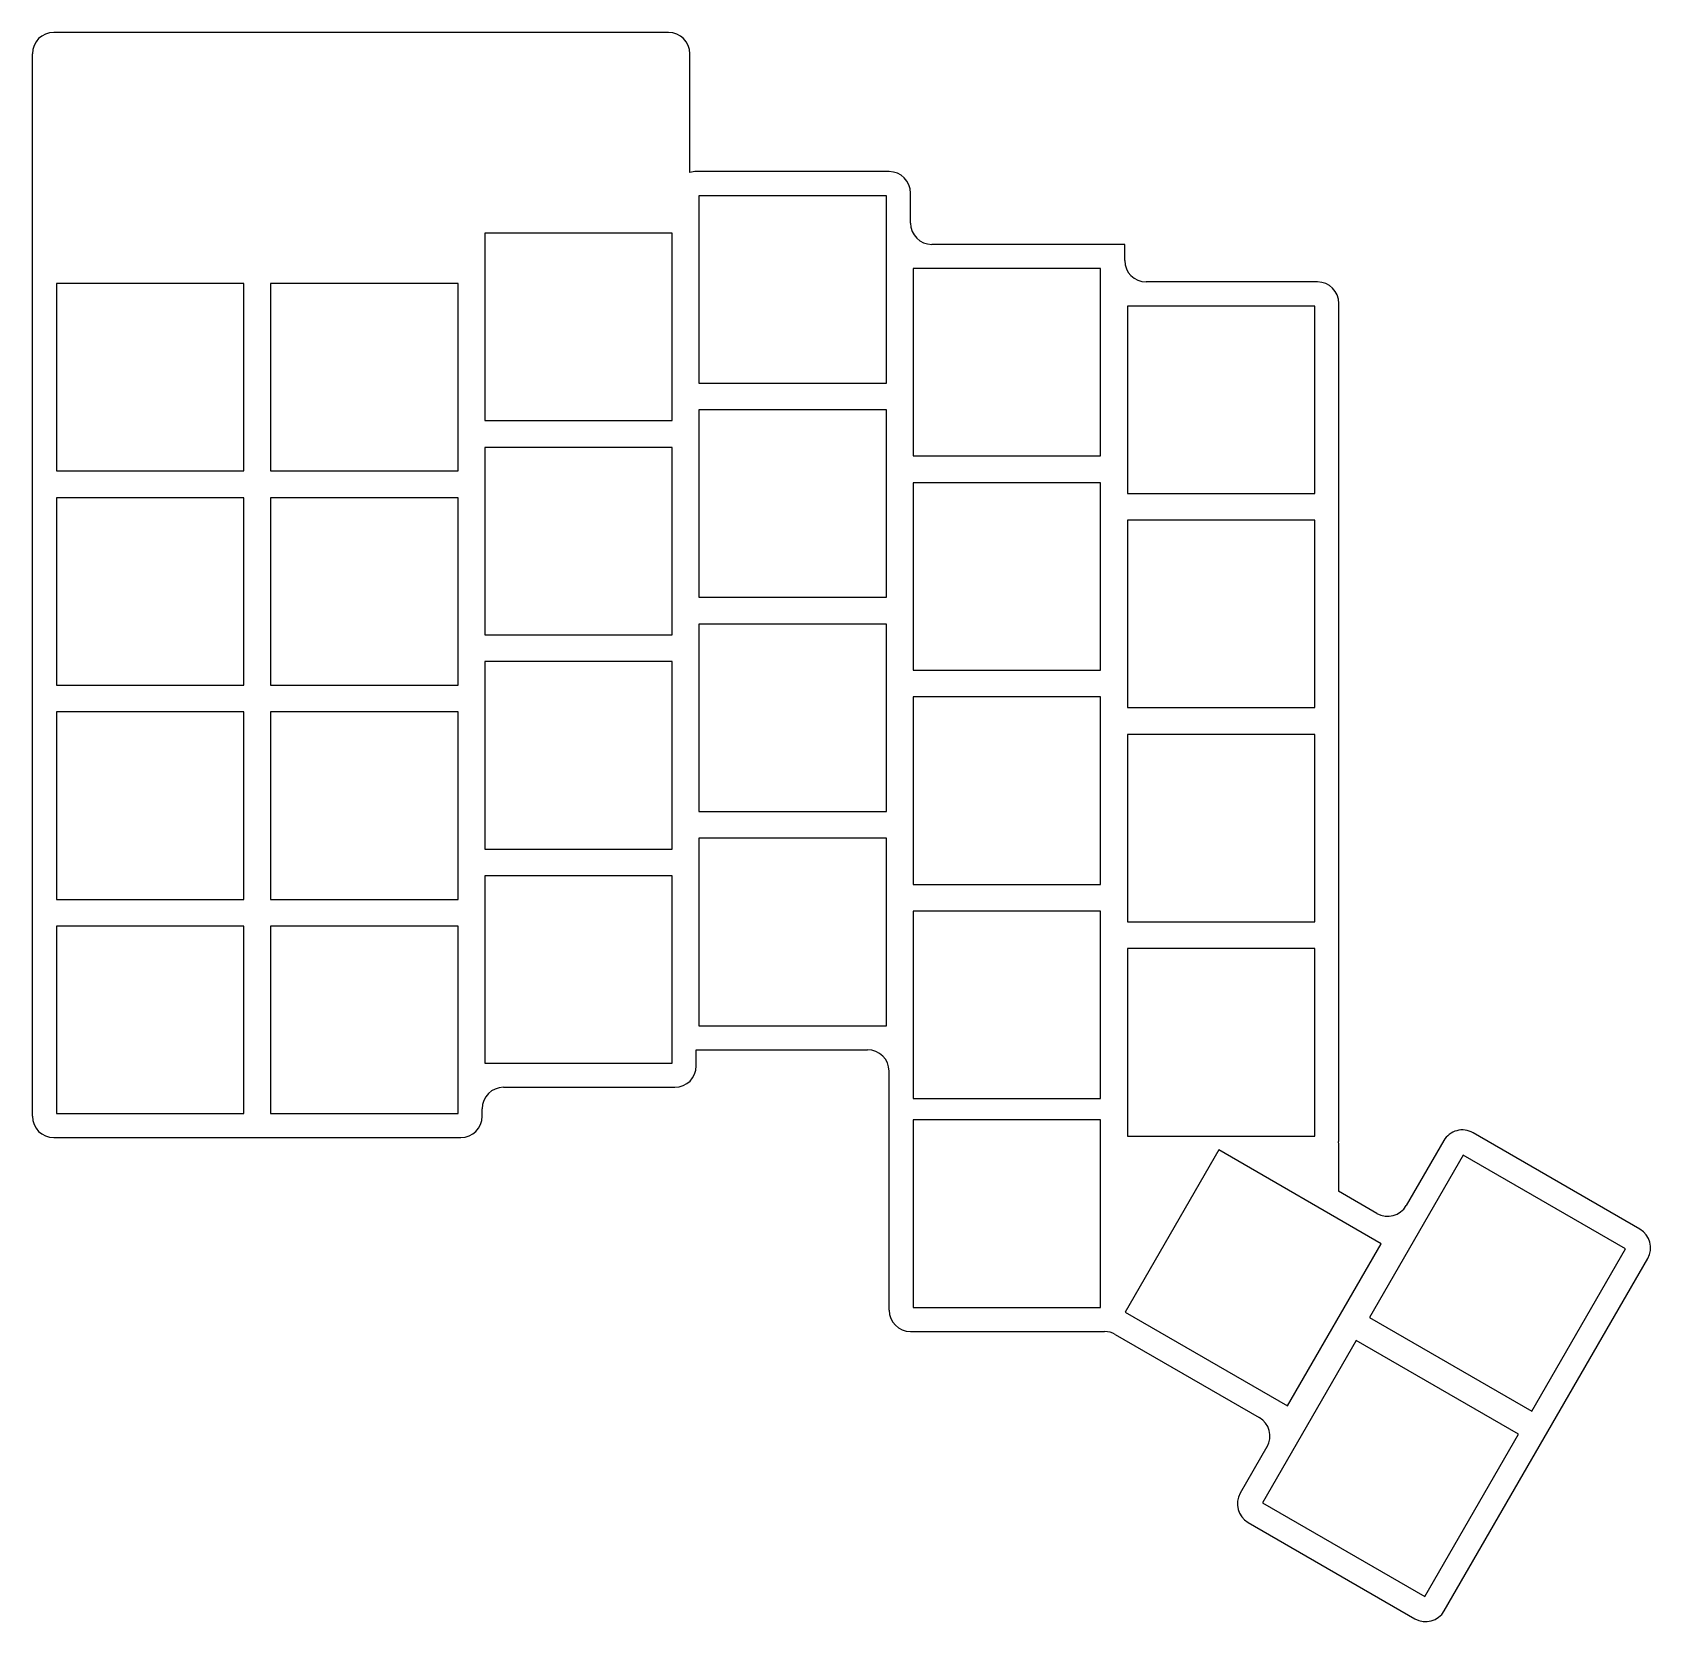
# Model space of a CAD drawing. Header units: millimetres. Extents: x -11 to 140, y -56 to 92.
import ezdxf

# ---------------------------------------------------------------- set-up
doc = ezdxf.new("R2010")
doc.units = ezdxf.units.MM

msp = doc.modelspace()

# ---------------------------------------------------------------- linework, layer by layer
at = {"linetype": 'CONTINUOUS'}
for p, q in [((48.4, 92.2), (-9, 92.2)), ((-11, -9), (-11, 90.2)), ((50.4, 79.11), (50.4, 90.2)), ((69, 79.2), (51, 79.2)), ((71, 74.4), (71, 77.2)), ((68.75, 76.95), (51.25, 76.95)), ((51.25, 76.95), (51.25, 59.45)), ((68.75, 59.45), (68.75, 76.95)), ((48.75, 73.45), (31.25, 73.45)), ((31.25, 73.45), (31.25, 55.95)), ((48.75, 55.95), (48.75, 73.45)), ((91, 72.4), (73, 72.4)), ((91, 70.9), (91, 72.4)), ((88.75, 70.15), (71.25, 70.15)), ((71.25, 70.15), (71.25, 52.65)), ((88.75, 52.65), (88.75, 70.15)), ((8.75, 68.75), (-8.75, 68.75)), ((-8.75, 68.75), (-8.75, 51.25)), ((8.75, 51.25), (8.75, 68.75)), ((28.75, 68.75), (11.25, 68.75)), ((11.25, 68.75), (11.25, 51.25)), ((28.75, 51.25), (28.75, 68.75)), ((109, 68.9), (93, 68.9)), ((108.75, 66.65), (91.25, 66.65)), ((91.25, 66.65), (91.25, 49.15)), ((108.75, 49.15), (108.75, 66.65)), ((111, -11.1), (111, 66.9)), ((51.25, 59.45), (68.75, 59.45)), ((31.25, 55.95), (48.75, 55.95)), ((68.75, 56.95), (51.25, 56.95)), ((51.25, 56.95), (51.25, 39.45)), ((68.75, 39.45), (68.75, 56.95)), ((48.75, 53.45), (31.25, 53.45)), ((31.25, 53.45), (31.25, 35.95)), ((48.75, 35.95), (48.75, 53.45)), ((71.25, 52.65), (88.75, 52.65)), ((-8.75, 51.25), (8.75, 51.25)), ((11.25, 51.25), (28.75, 51.25)), ((88.75, 50.15), (71.25, 50.15)), ((71.25, 50.15), (71.25, 32.65)), ((88.75, 32.65), (88.75, 50.15)), ((8.75, 48.75), (-8.75, 48.75)), ((-8.75, 48.75), (-8.75, 31.25)), ((8.75, 31.25), (8.75, 48.75)), ((28.75, 48.75), (11.25, 48.75)), ((11.25, 48.75), (11.25, 31.25)), ((28.75, 31.25), (28.75, 48.75)), ((91.25, 49.15), (108.75, 49.15)), ((108.75, 46.65), (91.25, 46.65)), ((91.25, 46.65), (91.25, 29.15)), ((108.75, 29.15), (108.75, 46.65)), ((51.25, 39.45), (68.75, 39.45)), ((68.75, 36.95), (51.25, 36.95)), ((51.25, 36.95), (51.25, 19.45)), ((68.75, 19.45), (68.75, 36.95)), ((31.25, 35.95), (48.75, 35.95)), ((48.75, 33.45), (31.25, 33.45)), ((31.25, 33.45), (31.25, 15.95)), ((48.75, 15.95), (48.75, 33.45)), ((71.25, 32.65), (88.75, 32.65)), ((-8.75, 31.25), (8.75, 31.25)), ((11.25, 31.25), (28.75, 31.25)), ((8.75, 28.75), (-8.75, 28.75)), ((-8.75, 28.75), (-8.75, 11.25)), ((8.75, 11.25), (8.75, 28.75)), ((28.75, 28.75), (11.25, 28.75)), ((11.25, 28.75), (11.25, 11.25)), ((28.75, 11.25), (28.75, 28.75)), ((88.75, 30.15), (71.25, 30.15)), ((71.25, 30.15), (71.25, 12.65)), ((88.75, 12.65), (88.75, 30.15)), ((91.25, 29.15), (108.75, 29.15)), ((108.75, 26.65), (91.25, 26.65)), ((91.25, 26.65), (91.25, 9.15)), ((108.75, 9.15), (108.75, 26.65)), ((51.25, 19.45), (68.75, 19.45)), ((68.75, 16.95), (51.25, 16.95)), ((51.25, 16.95), (51.25, -0.55)), ((68.75, -0.55), (68.75, 16.95)), ((31.25, 15.95), (48.75, 15.95)), ((48.75, 13.45), (31.25, 13.45)), ((31.25, 13.45), (31.25, -4.05)), ((48.75, -4.05), (48.75, 13.45)), ((71.25, 12.65), (88.75, 12.65)), ((-8.75, 11.25), (8.75, 11.25)), ((11.25, 11.25), (28.75, 11.25)), ((88.75, 10.15), (71.25, 10.15)), ((71.25, 10.15), (71.25, -7.35)), ((88.75, -7.35), (88.75, 10.15)), ((91.25, 9.15), (108.75, 9.15)), ((8.75, 8.75), (-8.75, 8.75)), ((-8.75, 8.75), (-8.75, -8.75)), ((8.75, -8.75), (8.75, 8.75)), ((28.75, 8.75), (11.25, 8.75)), ((11.25, 8.75), (11.25, -8.75)), ((28.75, -8.75), (28.75, 8.75)), ((108.75, 6.65), (91.25, 6.65)), ((91.25, 6.65), (91.25, -10.85)), ((108.75, -10.85), (108.75, 6.65)), ((51.25, -0.55), (68.75, -0.55)), ((51, -4.3), (51, -2.8)), ((51, -2.8), (67, -2.8)), ((31.25, -4.05), (48.75, -4.05)), ((69, -27.1), (69, -4.8)), ((33, -6.3), (49, -6.3)), ((71.25, -7.35), (88.75, -7.35)), ((-8.75, -8.75), (8.75, -8.75)), ((11.25, -8.75), (28.75, -8.75)), ((31, -9), (31, -8.3)), ((88.75, -9.35), (71.25, -9.35)), ((71.25, -9.35), (71.25, -26.85)), ((88.75, -26.85), (88.75, -9.35)), ((139.11, -19.55), (123.53, -10.55)), ((-9, -11), (29, -11)), ((91.25, -10.85), (108.75, -10.85)), ((110.96, -11.5), (110.96, -15.99)), ((120.79, -11.28), (117.29, -17.34)), ((99.8, -12.15), (91.05, -27.3)), ((114.95, -20.9), (99.8, -12.15)), ((122.62, -12.62), (113.87, -27.78)), ((137.77, -21.37), (122.62, -12.62)), ((114.56, -18.07), (110.96, -15.99)), ((106.2, -36.05), (114.95, -20.9)), ((120.85, -55.19), (139.85, -22.28)), ((129.02, -36.53), (137.77, -21.37)), ((71.25, -26.85), (88.75, -26.85)), ((91.05, -27.3), (106.2, -36.05)), ((113.87, -27.78), (129.02, -36.53)), ((71, -29.1), (89.12, -29.1)), ((90.12, -29.37), (103.56, -37.13)), ((112.62, -29.94), (103.87, -45.1)), ((127.77, -38.69), (112.62, -29.94)), ((119.02, -53.85), (127.77, -38.69)), ((104.29, -39.86), (101.79, -44.19)), ((103.87, -45.1), (119.02, -53.85)), ((102.53, -46.92), (118.11, -55.92))]:
    msp.add_line(p, q, dxfattribs=at)
for centre, start, end in [((-9, 90.2), 90, 180), ((48.4, 90.2), 0, 90), ((51, 77.2), 90, 107.4576), ((69, 77.2), 0, 90), ((73, 74.4), 180, 270), ((93, 70.9), 180, 270), ((109, 66.9), 0, 90), ((67, -4.8), 0, 90), ((49, -4.3), 270, 0), ((33, -8.3), 90, 180), ((-9, -9), 180, 270), ((29, -9), 270, 0), ((122.53, -12.28), 60, 150), ((109, -11.1), 348.5217, 0), ((115.56, -16.34), 240, 330), ((138.11, -21.28), 330, 60), ((71, -27.1), 180, 270), ((89.12, -31.1), 60, 90), ((102.56, -38.86), 330, 60), ((103.53, -45.19), 150, 240), ((119.11, -54.19), 240, 330)]:
    msp.add_arc(centre, 2, start, end, dxfattribs=at)

doc.saveas('drawing.dxf')
